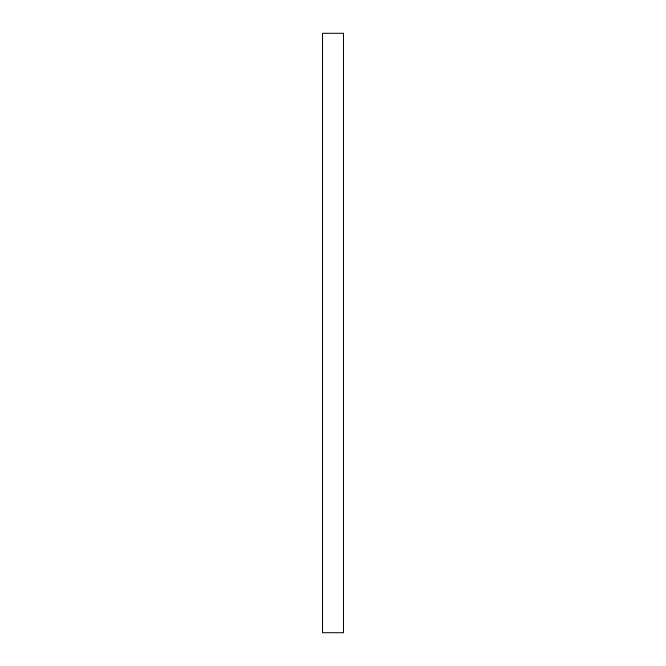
<?xml version="1.0" encoding="UTF-8"?>
<svg xmlns="http://www.w3.org/2000/svg" width="666" height="666" viewBox="0 0 666 666"><rect width="100%" height="100%" fill="white"/><g stroke="black" fill="none" stroke-linecap="round" stroke-linejoin="round"><path stroke-width="1" d="M343.49 33.3L322.51 33.3L322.51 632.7L343.49 632.7L343.49 33.3"/></g></svg>
